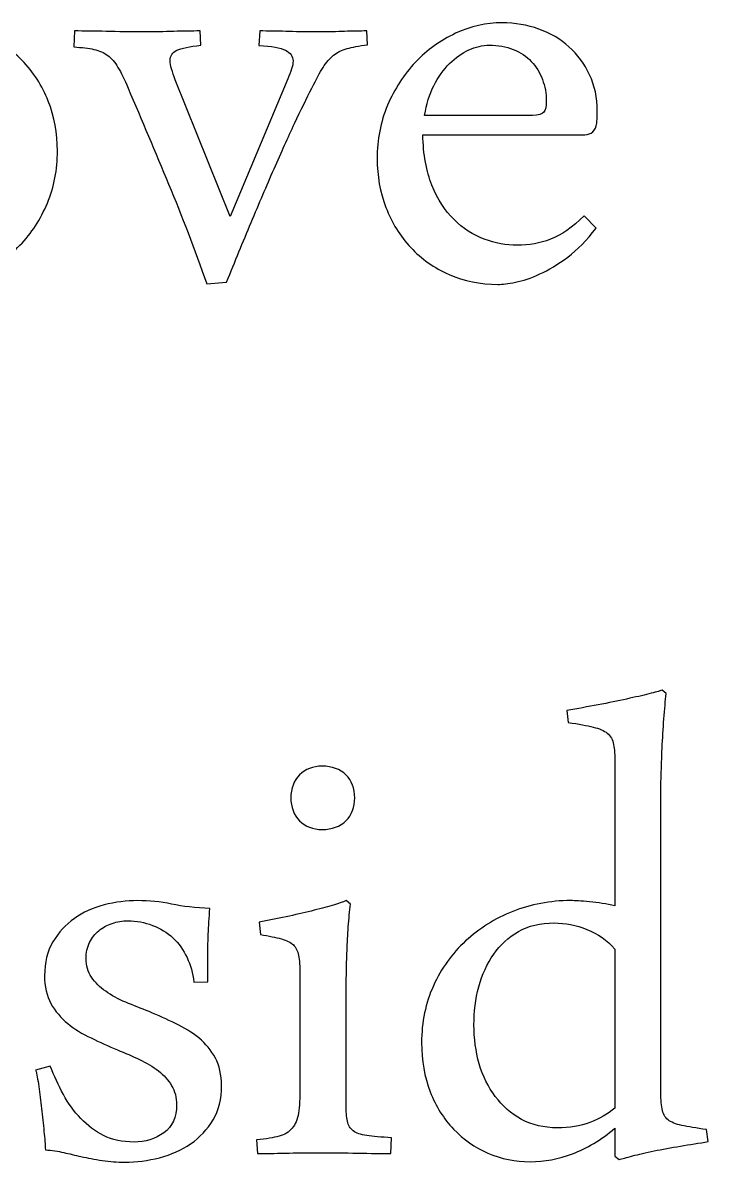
# Model space of a CAD drawing. Extents: x -303 to 288, y -142 to 145.
# Drawn here: x -18.77 to -12.15, y -122.49 to -111.5 of the extents above; entities that cross this region are included whole.
import ezdxf

# ---------------------------------------------------------------- set-up
doc = ezdxf.new("R2010")
doc.units = 0
doc.header["$MEASUREMENT"] = 0
doc.layers.add('LAYER_1', color=7, linetype='CONTINUOUS')

msp = doc.modelspace()

# ---------------------------------------------------------------- linework, layer by layer
at = {"layer": 'LAYER_1', "color": 250}
for points, knots in [([(-20.9245, -112.7855), (-20.9245, -112.6091), (-20.8921, -112.4412), (-20.8272, -112.2846), (-20.8272, -112.2846), (-20.7623, -112.128), (-20.6748, -111.9911), (-20.5619, -111.8754), (-20.5619, -111.8754), (-20.4504, -111.7597), (-20.3192, -111.6679), (-20.1682, -111.6002), (-20.1682, -111.6002), (-20.0158, -111.5325), (-19.8535, -111.4986), (-19.68, -111.4986), (-19.68, -111.4986), (-19.4923, -111.4986), (-19.3215, -111.5311), (-19.1677, -111.596), (-19.1677, -111.596), (-19.0125, -111.6609), (-18.8813, -111.7498), (-18.7726, -111.8613), (-18.7726, -111.8613), (-18.664, -111.9727), (-18.5793, -112.104), (-18.52, -112.2535), (-18.52, -112.2535), (-18.4608, -112.4045), (-18.4311, -112.564), (-18.4311, -112.7347), (-18.4311, -112.7347), (-18.4311, -112.9139), (-18.4636, -113.0819), (-18.5285, -113.2371), (-18.5285, -113.2371), (-18.5934, -113.3937), (-18.6809, -113.5292), (-18.7938, -113.6449), (-18.7938, -113.6449), (-18.9053, -113.7606), (-19.0365, -113.8523), (-19.1903, -113.9201), (-19.1903, -113.9201), (-19.3427, -113.9878), (-19.5064, -114.0217), (-19.68, -114.0217), (-19.68, -114.0217), (-19.8676, -114.0217), (-20.037, -113.9892), (-20.1908, -113.9243), (-20.1908, -113.9243), (-20.3432, -113.8594), (-20.4744, -113.7705), (-20.5831, -113.659), (-20.5831, -113.659), (-20.6917, -113.5475), (-20.7764, -113.4163), (-20.8356, -113.2667), (-20.8356, -113.2667), (-20.8949, -113.1157), (-20.9245, -112.9563), (-20.9245, -112.7855)], [0, 0, 0, 0, 0.0588235, 0.0588235, 0.0588235, 0.0588235, 0.1176471, 0.1176471, 0.1176471, 0.1176471, 0.1764706, 0.1764706, 0.1764706, 0.1764706, 0.2352941, 0.2352941, 0.2352941, 0.2352941, 0.2941176, 0.2941176, 0.2941176, 0.2941176, 0.3529412, 0.3529412, 0.3529412, 0.3529412, 0.4117647, 0.4117647, 0.4117647, 0.4117647, 0.4705882, 0.4705882, 0.4705882, 0.4705882, 0.5294118, 0.5294118, 0.5294118, 0.5294118, 0.5882353, 0.5882353, 0.5882353, 0.5882353, 0.6470588, 0.6470588, 0.6470588, 0.6470588, 0.7058824, 0.7058824, 0.7058824, 0.7058824, 0.7647059, 0.7647059, 0.7647059, 0.7647059, 0.8235294, 0.8235294, 0.8235294, 0.8235294, 0.8823529, 0.8823529, 0.8823529, 0.8823529, 1, 1, 1, 1]), ([(-13.2341, -113.4798), (-13.323, -113.5955), (-13.4133, -113.6886), (-13.5079, -113.7592), (-13.5079, -113.7592), (-13.601, -113.8283), (-13.6913, -113.8834), (-13.776, -113.9215), (-13.776, -113.9215), (-13.8621, -113.961), (-13.9397, -113.9864), (-14.0116, -114.0005), (-14.0116, -114.0005), (-14.0836, -114.0146), (-14.14, -114.0217), (-14.181, -114.0217), (-14.181, -114.0217), (-14.3517, -114.0217), (-14.5098, -113.9892), (-14.6523, -113.9257), (-14.6523, -113.9257), (-14.7962, -113.8622), (-14.919, -113.7761), (-15.022, -113.6661), (-15.022, -113.6661), (-15.1264, -113.556), (-15.2054, -113.4262), (-15.2619, -113.2794), (-15.2619, -113.2794), (-15.3183, -113.1313), (-15.3465, -112.9746), (-15.3465, -112.8095), (-15.3465, -112.8095), (-15.3465, -112.6247), (-15.3127, -112.4539), (-15.2463, -112.2945), (-15.2463, -112.2945), (-15.1786, -112.1364), (-15.0883, -111.9981), (-14.9768, -111.8796), (-14.9768, -111.8796), (-14.8653, -111.7611), (-14.7369, -111.6679), (-14.5902, -111.6002), (-14.5902, -111.6002), (-14.4448, -111.5325), (-14.2939, -111.4986), (-14.14, -111.4986), (-14.14, -111.4986), (-14.0159, -111.4986), (-13.8987, -111.5198), (-13.7859, -111.5593), (-13.7859, -111.5593), (-13.6744, -111.5988), (-13.577, -111.6567), (-13.4952, -111.7314), (-13.4952, -111.7314), (-13.4119, -111.8048), (-13.3456, -111.8951), (-13.2962, -111.9995), (-13.2962, -111.9995), (-13.2468, -112.104), (-13.2228, -112.2211), (-13.2228, -112.3509), (-13.2228, -112.3509), (-13.2228, -112.3509), (-13.2228, -112.4088), (-13.2228, -112.4088), (-13.2228, -112.4088), (-13.2228, -112.4088), (-13.2257, -112.4666), (-13.2257, -112.4666), (-13.2257, -112.4666), (-13.2398, -112.5414), (-13.2793, -112.5781), (-13.3414, -112.5781), (-13.3414, -112.5781), (-13.3414, -112.5781), (-14.9049, -112.5781), (-14.9049, -112.5781), (-14.9049, -112.5781), (-14.902, -112.7686), (-14.8724, -112.9309), (-14.8174, -113.0663), (-14.8174, -113.0663), (-14.7623, -113.2018), (-14.6918, -113.3119), (-14.6043, -113.3965), (-14.6043, -113.3965), (-14.5182, -113.4826), (-14.4209, -113.5447), (-14.3136, -113.5856), (-14.3136, -113.5856), (-14.2064, -113.6251), (-14.1005, -113.6449), (-13.9947, -113.6449), (-13.9947, -113.6449), (-13.8818, -113.6449), (-13.7746, -113.6251), (-13.673, -113.587), (-13.673, -113.587), (-13.5714, -113.5489), (-13.4627, -113.4727), (-13.3498, -113.3598), (-13.3498, -113.3598), (-13.3498, -113.3598), (-13.2341, -113.4798), (-13.2341, -113.4798)], [0, 0, 0, 0, 0.0357143, 0.0357143, 0.0357143, 0.0357143, 0.0714286, 0.0714286, 0.0714286, 0.0714286, 0.1071429, 0.1071429, 0.1071429, 0.1071429, 0.1428571, 0.1428571, 0.1428571, 0.1428571, 0.1785714, 0.1785714, 0.1785714, 0.1785714, 0.2142857, 0.2142857, 0.2142857, 0.2142857, 0.25, 0.25, 0.25, 0.25, 0.2857143, 0.2857143, 0.2857143, 0.2857143, 0.3214286, 0.3214286, 0.3214286, 0.3214286, 0.3571429, 0.3571429, 0.3571429, 0.3571429, 0.3928571, 0.3928571, 0.3928571, 0.3928571, 0.4285714, 0.4285714, 0.4285714, 0.4285714, 0.4642857, 0.4642857, 0.4642857, 0.4642857, 0.5, 0.5, 0.5, 0.5, 0.5357143, 0.5357143, 0.5357143, 0.5357143, 0.5714286, 0.5714286, 0.5714286, 0.5714286, 0.6071429, 0.6071429, 0.6071429, 0.6071429, 0.6428571, 0.6428571, 0.6428571, 0.6428571, 0.6785714, 0.6785714, 0.6785714, 0.6785714, 0.7142857, 0.7142857, 0.7142857, 0.7142857, 0.75, 0.75, 0.75, 0.75, 0.7857143, 0.7857143, 0.7857143, 0.7857143, 0.8214286, 0.8214286, 0.8214286, 0.8214286, 0.8571429, 0.8571429, 0.8571429, 0.8571429, 0.8928571, 0.8928571, 0.8928571, 0.8928571, 0.9285714, 0.9285714, 0.9285714, 0.9285714, 1, 1, 1, 1]), ([(-16.989, -114.0174), (-17.1075, -113.683), (-17.2303, -113.3627), (-17.3587, -113.0536), (-17.3587, -113.0536), (-17.4871, -112.7446), (-17.6169, -112.437), (-17.7496, -112.128), (-17.7496, -112.128), (-17.7849, -112.0447), (-17.8173, -111.9784), (-17.847, -111.929), (-17.847, -111.929), (-17.8752, -111.8796), (-17.909, -111.8415), (-17.9457, -111.8133), (-17.9457, -111.8133), (-17.9824, -111.7865), (-18.0276, -111.7667), (-18.0784, -111.7554), (-18.0784, -111.7554), (-18.1292, -111.7441), (-18.1941, -111.7357), (-18.2745, -111.7314), (-18.2745, -111.7314), (-18.2745, -111.7314), (-18.2661, -111.5776), (-18.2661, -111.5776), (-18.2661, -111.5776), (-18.1757, -111.5776), (-18.0727, -111.579), (-17.9598, -111.5819), (-17.9598, -111.5819), (-17.847, -111.5847), (-17.7284, -111.5861), (-17.6042, -111.5861), (-17.6042, -111.5861), (-17.497, -111.5861), (-17.3982, -111.5847), (-17.3093, -111.5819), (-17.3093, -111.5819), (-17.219, -111.579), (-17.1344, -111.5776), (-17.0553, -111.5776), (-17.0553, -111.5776), (-17.0553, -111.5776), (-17.0469, -111.7145), (-17.0469, -111.7145), (-17.0469, -111.7145), (-17.1569, -111.7286), (-17.2345, -111.7441), (-17.2783, -111.7639), (-17.2783, -111.7639), (-17.322, -111.7837), (-17.3446, -111.8161), (-17.3446, -111.8627), (-17.3446, -111.8627), (-17.3446, -111.8852), (-17.339, -111.9121), (-17.3291, -111.9431), (-17.3291, -111.9431), (-17.3206, -111.9756), (-17.3079, -112.0108), (-17.2952, -112.0489), (-17.2952, -112.0489), (-17.2952, -112.0489), (-16.7661, -113.3683), (-16.7661, -113.3683), (-16.7661, -113.3683), (-16.7661, -113.3683), (-16.2073, -112.0405), (-16.2073, -112.0405), (-16.2073, -112.0405), (-16.1931, -112.0052), (-16.1819, -111.9727), (-16.172, -111.9431), (-16.172, -111.9431), (-16.1621, -111.9149), (-16.1579, -111.8895), (-16.1579, -111.8669), (-16.1579, -111.8669), (-16.1579, -111.8232), (-16.1819, -111.7893), (-16.2298, -111.7639), (-16.2298, -111.7639), (-16.2778, -111.7385), (-16.3639, -111.7244), (-16.4881, -111.7187), (-16.4881, -111.7187), (-16.4881, -111.7187), (-16.4796, -111.5776), (-16.4796, -111.5776), (-16.4796, -111.5776), (-16.3949, -111.5776), (-16.3103, -111.579), (-16.2284, -111.5819), (-16.2284, -111.5819), (-16.1452, -111.5847), (-16.0408, -111.5861), (-15.9138, -111.5861), (-15.9138, -111.5861), (-15.8178, -111.5861), (-15.7331, -111.5847), (-15.6598, -111.5819), (-15.6598, -111.5819), (-15.5864, -111.579), (-15.5158, -111.5776), (-15.4467, -111.5776), (-15.4467, -111.5776), (-15.4467, -111.5776), (-15.4382, -111.7103), (-15.4382, -111.7103), (-15.4382, -111.7103), (-15.5215, -111.7216), (-15.5878, -111.7329), (-15.6372, -111.747), (-15.6372, -111.747), (-15.6866, -111.7611), (-15.7303, -111.7822), (-15.767, -111.8119), (-15.767, -111.8119), (-15.8037, -111.8401), (-15.8376, -111.8796), (-15.8686, -111.929), (-15.8686, -111.929), (-15.8982, -111.9784), (-15.9349, -112.0447), (-15.9758, -112.128), (-15.9758, -112.128), (-16.0252, -112.2239), (-16.0817, -112.3382), (-16.1438, -112.4709), (-16.1438, -112.4709), (-16.2058, -112.6035), (-16.2708, -112.7488), (-16.3413, -112.9083), (-16.3413, -112.9083), (-16.4119, -113.0692), (-16.4852, -113.2413), (-16.5629, -113.4262), (-16.5629, -113.4262), (-16.6405, -113.611), (-16.7181, -113.8015), (-16.7985, -114.0005), (-16.7985, -114.0005), (-16.7985, -114.0005), (-16.989, -114.0174), (-16.989, -114.0174)], [0, 0, 0, 0, 0.0263158, 0.0263158, 0.0263158, 0.0263158, 0.0526316, 0.0526316, 0.0526316, 0.0526316, 0.0789474, 0.0789474, 0.0789474, 0.0789474, 0.1052632, 0.1052632, 0.1052632, 0.1052632, 0.1315789, 0.1315789, 0.1315789, 0.1315789, 0.1578947, 0.1578947, 0.1578947, 0.1578947, 0.1842105, 0.1842105, 0.1842105, 0.1842105, 0.2105263, 0.2105263, 0.2105263, 0.2105263, 0.2368421, 0.2368421, 0.2368421, 0.2368421, 0.2631579, 0.2631579, 0.2631579, 0.2631579, 0.2894737, 0.2894737, 0.2894737, 0.2894737, 0.3157895, 0.3157895, 0.3157895, 0.3157895, 0.3421053, 0.3421053, 0.3421053, 0.3421053, 0.3684211, 0.3684211, 0.3684211, 0.3684211, 0.3947368, 0.3947368, 0.3947368, 0.3947368, 0.4210526, 0.4210526, 0.4210526, 0.4210526, 0.4473684, 0.4473684, 0.4473684, 0.4473684, 0.4736842, 0.4736842, 0.4736842, 0.4736842, 0.5, 0.5, 0.5, 0.5, 0.5263158, 0.5263158, 0.5263158, 0.5263158, 0.5526316, 0.5526316, 0.5526316, 0.5526316, 0.5789474, 0.5789474, 0.5789474, 0.5789474, 0.6052632, 0.6052632, 0.6052632, 0.6052632, 0.6315789, 0.6315789, 0.6315789, 0.6315789, 0.6578947, 0.6578947, 0.6578947, 0.6578947, 0.6842105, 0.6842105, 0.6842105, 0.6842105, 0.7105263, 0.7105263, 0.7105263, 0.7105263, 0.7368421, 0.7368421, 0.7368421, 0.7368421, 0.7631579, 0.7631579, 0.7631579, 0.7631579, 0.7894737, 0.7894737, 0.7894737, 0.7894737, 0.8157895, 0.8157895, 0.8157895, 0.8157895, 0.8421053, 0.8421053, 0.8421053, 0.8421053, 0.8684211, 0.8684211, 0.8684211, 0.8684211, 0.8947368, 0.8947368, 0.8947368, 0.8947368, 0.9210526, 0.9210526, 0.9210526, 0.9210526, 0.9473684, 0.9473684, 0.9473684, 0.9473684, 1, 1, 1, 1]), ([(-13.8465, -112.3918), (-13.7915, -112.3918), (-13.7548, -112.382), (-13.7393, -112.3608), (-13.7393, -112.3608), (-13.7224, -112.341), (-13.7139, -112.3058), (-13.7139, -112.2564), (-13.7139, -112.2564), (-13.7139, -112.1816), (-13.7266, -112.111), (-13.752, -112.0447), (-13.752, -112.0447), (-13.776, -111.9784), (-13.8113, -111.9205), (-13.8592, -111.8711), (-13.8592, -111.8711), (-13.9058, -111.8217), (-13.9637, -111.7837), (-14.0328, -111.7554), (-14.0328, -111.7554), (-14.1019, -111.7286), (-14.1781, -111.7145), (-14.2642, -111.7145), (-14.2642, -111.7145), (-14.3305, -111.7145), (-14.3969, -111.73), (-14.4618, -111.7597), (-14.4618, -111.7597), (-14.5281, -111.7907), (-14.5902, -111.8344), (-14.648, -111.8923), (-14.648, -111.8923), (-14.7059, -111.9502), (-14.7567, -112.0207), (-14.799, -112.1054), (-14.799, -112.1054), (-14.8414, -112.1886), (-14.871, -112.2846), (-14.8879, -112.3918), (-14.8879, -112.3918), (-14.8879, -112.3918), (-13.8465, -112.3918), (-13.8465, -112.3918)], [0, 0, 0, 0, 0.0833333, 0.0833333, 0.0833333, 0.0833333, 0.1666667, 0.1666667, 0.1666667, 0.1666667, 0.25, 0.25, 0.25, 0.25, 0.3333333, 0.3333333, 0.3333333, 0.3333333, 0.4166667, 0.4166667, 0.4166667, 0.4166667, 0.5, 0.5, 0.5, 0.5, 0.5833333, 0.5833333, 0.5833333, 0.5833333, 0.6666667, 0.6666667, 0.6666667, 0.6666667, 0.75, 0.75, 0.75, 0.75, 0.8333333, 0.8333333, 0.8333333, 0.8333333, 1, 1, 1, 1]), ([(-12.5567, -117.9685), (-12.5652, -118.0376), (-12.5723, -118.1195), (-12.5793, -118.2126), (-12.5793, -118.2126), (-12.5864, -118.3072), (-12.592, -118.4003), (-12.5963, -118.4948), (-12.5963, -118.4948), (-12.6005, -118.588), (-12.6033, -118.6755), (-12.6061, -118.7587), (-12.6061, -118.7587), (-12.609, -118.842), (-12.6104, -118.9069), (-12.6104, -118.9577), (-12.6104, -118.9577), (-12.6104, -118.9577), (-12.6104, -121.7855), (-12.6104, -121.7855), (-12.6104, -121.7855), (-12.6104, -121.8645), (-12.6061, -121.928), (-12.5977, -121.9732), (-12.5977, -121.9732), (-12.5892, -122.0184), (-12.5709, -122.0536), (-12.5398, -122.079), (-12.5398, -122.079), (-12.5102, -122.103), (-12.465, -122.1214), (-12.4058, -122.1341), (-12.4058, -122.1341), (-12.3465, -122.1468), (-12.2675, -122.1595), (-12.1673, -122.1736), (-12.1673, -122.1736), (-12.1673, -122.1736), (-12.1518, -122.2893), (-12.1518, -122.2893), (-12.1518, -122.2893), (-12.2392, -122.3034), (-12.3296, -122.3175), (-12.4199, -122.333), (-12.4199, -122.333), (-12.5116, -122.3471), (-12.5963, -122.3641), (-12.6739, -122.3796), (-12.6739, -122.3796), (-12.7529, -122.3965), (-12.822, -122.4121), (-12.8813, -122.4276), (-12.8813, -122.4276), (-12.9406, -122.4431), (-12.9843, -122.4544), (-13.0111, -122.4629), (-13.0111, -122.4629), (-13.0111, -122.4629), (-13.052, -122.4304), (-13.052, -122.4304), (-13.052, -122.4304), (-13.052, -122.4304), (-13.052, -122.1609), (-13.052, -122.1609), (-13.052, -122.1609), (-13.1875, -122.2738), (-13.323, -122.3556), (-13.4598, -122.4064), (-13.4598, -122.4064), (-13.5967, -122.4586), (-13.7336, -122.484), (-13.8705, -122.484), (-13.8705, -122.484), (-14.0144, -122.484), (-14.1499, -122.4558), (-14.2769, -122.4008), (-14.2769, -122.4008), (-14.4025, -122.3457), (-14.5139, -122.2681), (-14.6085, -122.1693), (-14.6085, -122.1693), (-14.7044, -122.0706), (-14.7792, -121.9492), (-14.8343, -121.8081), (-14.8343, -121.8081), (-14.8893, -121.6656), (-14.9175, -121.5075), (-14.9175, -121.334), (-14.9175, -121.334), (-14.9175, -121.1364), (-14.8794, -120.953), (-14.8032, -120.7865), (-14.8032, -120.7865), (-14.727, -120.62), (-14.624, -120.476), (-14.4928, -120.3547), (-14.4928, -120.3547), (-14.363, -120.2333), (-14.2106, -120.1388), (-14.037, -120.0696), (-14.037, -120.0696), (-13.8634, -120.0005), (-13.6772, -119.9652), (-13.4782, -119.9652), (-13.4782, -119.9652), (-13.4401, -119.9652), (-13.3794, -119.9694), (-13.2962, -119.9765), (-13.2962, -119.9765), (-13.2143, -119.9836), (-13.1325, -119.9963), (-13.052, -120.016), (-13.052, -120.016), (-13.052, -120.016), (-13.052, -118.643), (-13.052, -118.643), (-13.052, -118.643), (-13.052, -118.5654), (-13.0563, -118.5047), (-13.0647, -118.4596), (-13.0647, -118.4596), (-13.0732, -118.413), (-13.093, -118.3777), (-13.1254, -118.3509), (-13.1254, -118.3509), (-13.1565, -118.3255), (-13.2016, -118.3058), (-13.2609, -118.2916), (-13.2609, -118.2916), (-13.3201, -118.2775), (-13.4006, -118.262), (-13.5036, -118.2465), (-13.5036, -118.2465), (-13.5036, -118.2465), (-13.5149, -118.1308), (-13.5149, -118.1308), (-13.5149, -118.1308), (-13.4133, -118.1138), (-13.3131, -118.0955), (-13.2143, -118.0772), (-13.2143, -118.0772), (-13.1141, -118.0574), (-13.0224, -118.0391), (-12.9392, -118.0207), (-12.9392, -118.0207), (-12.8545, -118.0024), (-12.7825, -117.9868), (-12.7233, -117.9713), (-12.7233, -117.9713), (-12.664, -117.9558), (-12.6231, -117.9445), (-12.5977, -117.936), (-12.5977, -117.936), (-12.5977, -117.936), (-12.5567, -117.9685), (-12.5567, -117.9685)], [0, 0, 0, 0, 0.025, 0.025, 0.025, 0.025, 0.05, 0.05, 0.05, 0.05, 0.075, 0.075, 0.075, 0.075, 0.1, 0.1, 0.1, 0.1, 0.125, 0.125, 0.125, 0.125, 0.15, 0.15, 0.15, 0.15, 0.175, 0.175, 0.175, 0.175, 0.2, 0.2, 0.2, 0.2, 0.225, 0.225, 0.225, 0.225, 0.25, 0.25, 0.25, 0.25, 0.275, 0.275, 0.275, 0.275, 0.3, 0.3, 0.3, 0.3, 0.325, 0.325, 0.325, 0.325, 0.35, 0.35, 0.35, 0.35, 0.375, 0.375, 0.375, 0.375, 0.4, 0.4, 0.4, 0.4, 0.425, 0.425, 0.425, 0.425, 0.45, 0.45, 0.45, 0.45, 0.475, 0.475, 0.475, 0.475, 0.5, 0.5, 0.5, 0.5, 0.525, 0.525, 0.525, 0.525, 0.55, 0.55, 0.55, 0.55, 0.575, 0.575, 0.575, 0.575, 0.6, 0.6, 0.6, 0.6, 0.625, 0.625, 0.625, 0.625, 0.65, 0.65, 0.65, 0.65, 0.675, 0.675, 0.675, 0.675, 0.7, 0.7, 0.7, 0.7, 0.725, 0.725, 0.725, 0.725, 0.75, 0.75, 0.75, 0.75, 0.775, 0.775, 0.775, 0.775, 0.8, 0.8, 0.8, 0.8, 0.825, 0.825, 0.825, 0.825, 0.85, 0.85, 0.85, 0.85, 0.875, 0.875, 0.875, 0.875, 0.9, 0.9, 0.9, 0.9, 0.925, 0.925, 0.925, 0.925, 0.95, 0.95, 0.95, 0.95, 1, 1, 1, 1]), ([(-16.179, -118.9732), (-16.179, -118.8829), (-16.1508, -118.8095), (-16.0958, -118.7531), (-16.0958, -118.7531), (-16.0407, -118.6966), (-15.9674, -118.6684), (-15.8771, -118.6684), (-15.8771, -118.6684), (-15.7797, -118.6684), (-15.7035, -118.6966), (-15.6471, -118.7531), (-15.6471, -118.7531), (-15.5906, -118.8095), (-15.5624, -118.8829), (-15.5624, -118.9732), (-15.5624, -118.9732), (-15.5624, -119.0649), (-15.5906, -119.1383), (-15.6471, -119.1947), (-15.6471, -119.1947), (-15.7035, -119.2512), (-15.7797, -119.2794), (-15.8771, -119.2794), (-15.8771, -119.2794), (-15.9674, -119.2794), (-16.0407, -119.2512), (-16.0958, -119.1947), (-16.0958, -119.1947), (-16.1508, -119.1383), (-16.179, -119.0649), (-16.179, -118.9732)], [0, 0, 0, 0, 0.1111111, 0.1111111, 0.1111111, 0.1111111, 0.2222222, 0.2222222, 0.2222222, 0.2222222, 0.3333333, 0.3333333, 0.3333333, 0.3333333, 0.4444444, 0.4444444, 0.4444444, 0.4444444, 0.5555556, 0.5555556, 0.5555556, 0.5555556, 0.6666667, 0.6666667, 0.6666667, 0.6666667, 0.7777778, 0.7777778, 0.7777778, 0.7777778, 1, 1, 1, 1]), ([(-17.116, -120.7512), (-17.1245, -120.6665), (-17.1457, -120.5861), (-17.1809, -120.5141), (-17.1809, -120.5141), (-17.2148, -120.4407), (-17.26, -120.3772), (-17.3164, -120.325), (-17.3164, -120.325), (-17.3729, -120.2728), (-17.4392, -120.2319), (-17.514, -120.2037), (-17.514, -120.2037), (-17.5873, -120.1741), (-17.6678, -120.1599), (-17.7524, -120.1599), (-17.7524, -120.1599), (-17.8061, -120.1599), (-17.8555, -120.1684), (-17.9034, -120.1853), (-17.9034, -120.1853), (-17.9528, -120.2009), (-17.9952, -120.2249), (-18.0318, -120.2559), (-18.0318, -120.2559), (-18.0699, -120.2855), (-18.0996, -120.3236), (-18.1207, -120.3688), (-18.1207, -120.3688), (-18.1433, -120.4139), (-18.1546, -120.4661), (-18.1546, -120.524), (-18.1546, -120.524), (-18.1546, -120.5931), (-18.1363, -120.6524), (-18.1024, -120.7032), (-18.1024, -120.7032), (-18.0685, -120.7554), (-18.022, -120.8006), (-17.9655, -120.8401), (-17.9655, -120.8401), (-17.9091, -120.8796), (-17.8442, -120.9149), (-17.7722, -120.9459), (-17.7722, -120.9459), (-17.6988, -120.9756), (-17.624, -121.0066), (-17.5464, -121.0362), (-17.5464, -121.0362), (-17.4603, -121.0729), (-17.3757, -121.111), (-17.2924, -121.1505), (-17.2924, -121.1505), (-17.2078, -121.19), (-17.133, -121.2366), (-17.0666, -121.2902), (-17.0666, -121.2902), (-17.0003, -121.3453), (-16.9481, -121.4088), (-16.9072, -121.4836), (-16.9072, -121.4836), (-16.8677, -121.5569), (-16.8479, -121.6458), (-16.8479, -121.7474), (-16.8479, -121.7474), (-16.8479, -121.8772), (-16.8747, -121.9887), (-16.9298, -122.0804), (-16.9298, -122.0804), (-16.9862, -122.1722), (-17.0568, -122.2498), (-17.1457, -122.3105), (-17.1457, -122.3105), (-17.2332, -122.3711), (-17.3333, -122.4149), (-17.4448, -122.4445), (-17.4448, -122.4445), (-17.5563, -122.4727), (-17.6692, -122.4883), (-17.7821, -122.4883), (-17.7821, -122.4883), (-17.854, -122.4883), (-17.926, -122.4826), (-17.9994, -122.4713), (-17.9994, -122.4713), (-18.0728, -122.46), (-18.1405, -122.4473), (-18.204, -122.4346), (-18.204, -122.4346), (-18.2618, -122.4205), (-18.3169, -122.4064), (-18.3705, -122.3951), (-18.3705, -122.3951), (-18.4255, -122.3824), (-18.4834, -122.374), (-18.5469, -122.3683), (-18.5469, -122.3683), (-18.5497, -122.3203), (-18.5539, -122.2611), (-18.561, -122.1905), (-18.561, -122.1905), (-18.5681, -122.1185), (-18.5751, -122.0452), (-18.5836, -121.9704), (-18.5836, -121.9704), (-18.592, -121.897), (-18.6019, -121.825), (-18.6104, -121.7573), (-18.6104, -121.7573), (-18.6203, -121.691), (-18.6316, -121.6374), (-18.6414, -121.5993), (-18.6414, -121.5993), (-18.6414, -121.5993), (-18.5017, -121.5612), (-18.5017, -121.5612), (-18.5017, -121.5612), (-18.4622, -121.6557), (-18.4199, -121.746), (-18.3733, -121.8349), (-18.3733, -121.8349), (-18.3268, -121.9224), (-18.2703, -122), (-18.2054, -122.0677), (-18.2054, -122.0677), (-18.1405, -122.1355), (-18.0671, -122.1905), (-17.9853, -122.2314), (-17.9853, -122.2314), (-17.902, -122.2724), (-17.8047, -122.2935), (-17.6918, -122.2935), (-17.6918, -122.2935), (-17.5831, -122.2935), (-17.4886, -122.2639), (-17.4053, -122.2046), (-17.4053, -122.2046), (-17.3235, -122.1454), (-17.2811, -122.055), (-17.2811, -121.9337), (-17.2811, -121.9337), (-17.2811, -121.8645), (-17.2981, -121.8039), (-17.3291, -121.7502), (-17.3291, -121.7502), (-17.3616, -121.6966), (-17.4039, -121.6487), (-17.4575, -121.6077), (-17.4575, -121.6077), (-17.5111, -121.5654), (-17.5718, -121.5287), (-17.6396, -121.4977), (-17.6396, -121.4977), (-17.7073, -121.4652), (-17.7778, -121.4342), (-17.8526, -121.4045), (-17.8526, -121.4045), (-17.9373, -121.3693), (-18.022, -121.3312), (-18.1066, -121.2902), (-18.1066, -121.2902), (-18.1913, -121.2507), (-18.2661, -121.2042), (-18.3324, -121.1505), (-18.3324, -121.1505), (-18.3987, -121.0969), (-18.4523, -121.032), (-18.4933, -120.9586), (-18.4933, -120.9586), (-18.5342, -120.8838), (-18.5554, -120.7935), (-18.5554, -120.6891), (-18.5554, -120.6891), (-18.5554, -120.5621), (-18.5285, -120.4534), (-18.4749, -120.3631), (-18.4749, -120.3631), (-18.4213, -120.2714), (-18.3522, -120.1966), (-18.2675, -120.1374), (-18.2675, -120.1374), (-18.1842, -120.0781), (-18.0883, -120.0344), (-17.981, -120.0075), (-17.981, -120.0075), (-17.8724, -119.9793), (-17.7651, -119.9652), (-17.6579, -119.9652), (-17.6579, -119.9652), (-17.5478, -119.9652), (-17.4378, -119.9765), (-17.3291, -119.9991), (-17.3291, -119.9991), (-17.2205, -120.0217), (-17.0977, -120.0344), (-16.9594, -120.04), (-16.9594, -120.04), (-16.9679, -120.1289), (-16.9735, -120.2122), (-16.9763, -120.2898), (-16.9763, -120.2898), (-16.9792, -120.3688), (-16.9806, -120.4534), (-16.9806, -120.5452), (-16.9806, -120.5452), (-16.9806, -120.5452), (-16.9806, -120.747), (-16.9806, -120.747), (-16.9806, -120.747), (-16.9806, -120.747), (-17.116, -120.7512), (-17.116, -120.7512)], [0, 0, 0, 0, 0.0185185, 0.0185185, 0.0185185, 0.0185185, 0.037037, 0.037037, 0.037037, 0.037037, 0.0555556, 0.0555556, 0.0555556, 0.0555556, 0.0740741, 0.0740741, 0.0740741, 0.0740741, 0.0925926, 0.0925926, 0.0925926, 0.0925926, 0.1111111, 0.1111111, 0.1111111, 0.1111111, 0.1296296, 0.1296296, 0.1296296, 0.1296296, 0.1481481, 0.1481481, 0.1481481, 0.1481481, 0.1666667, 0.1666667, 0.1666667, 0.1666667, 0.1851852, 0.1851852, 0.1851852, 0.1851852, 0.2037037, 0.2037037, 0.2037037, 0.2037037, 0.2222222, 0.2222222, 0.2222222, 0.2222222, 0.2407407, 0.2407407, 0.2407407, 0.2407407, 0.2592593, 0.2592593, 0.2592593, 0.2592593, 0.2777778, 0.2777778, 0.2777778, 0.2777778, 0.2962963, 0.2962963, 0.2962963, 0.2962963, 0.3148148, 0.3148148, 0.3148148, 0.3148148, 0.3333333, 0.3333333, 0.3333333, 0.3333333, 0.3518519, 0.3518519, 0.3518519, 0.3518519, 0.3703704, 0.3703704, 0.3703704, 0.3703704, 0.3888889, 0.3888889, 0.3888889, 0.3888889, 0.4074074, 0.4074074, 0.4074074, 0.4074074, 0.4259259, 0.4259259, 0.4259259, 0.4259259, 0.4444444, 0.4444444, 0.4444444, 0.4444444, 0.462963, 0.462963, 0.462963, 0.462963, 0.4814815, 0.4814815, 0.4814815, 0.4814815, 0.5, 0.5, 0.5, 0.5, 0.5185185, 0.5185185, 0.5185185, 0.5185185, 0.537037, 0.537037, 0.537037, 0.537037, 0.5555556, 0.5555556, 0.5555556, 0.5555556, 0.5740741, 0.5740741, 0.5740741, 0.5740741, 0.5925926, 0.5925926, 0.5925926, 0.5925926, 0.6111111, 0.6111111, 0.6111111, 0.6111111, 0.6296296, 0.6296296, 0.6296296, 0.6296296, 0.6481481, 0.6481481, 0.6481481, 0.6481481, 0.6666667, 0.6666667, 0.6666667, 0.6666667, 0.6851852, 0.6851852, 0.6851852, 0.6851852, 0.7037037, 0.7037037, 0.7037037, 0.7037037, 0.7222222, 0.7222222, 0.7222222, 0.7222222, 0.7407407, 0.7407407, 0.7407407, 0.7407407, 0.7592593, 0.7592593, 0.7592593, 0.7592593, 0.7777778, 0.7777778, 0.7777778, 0.7777778, 0.7962963, 0.7962963, 0.7962963, 0.7962963, 0.8148148, 0.8148148, 0.8148148, 0.8148148, 0.8333333, 0.8333333, 0.8333333, 0.8333333, 0.8518519, 0.8518519, 0.8518519, 0.8518519, 0.8703704, 0.8703704, 0.8703704, 0.8703704, 0.8888889, 0.8888889, 0.8888889, 0.8888889, 0.9074074, 0.9074074, 0.9074074, 0.9074074, 0.9259259, 0.9259259, 0.9259259, 0.9259259, 0.9444444, 0.9444444, 0.9444444, 0.9444444, 0.962963, 0.962963, 0.962963, 0.962963, 1, 1, 1, 1]), ([(-15.2153, -122.405), (-15.3027, -122.405), (-15.41, -122.4036), (-15.5342, -122.4008), (-15.5342, -122.4008), (-15.6569, -122.3979), (-15.7853, -122.3965), (-15.918, -122.3965), (-15.918, -122.3965), (-16.0252, -122.3965), (-16.1296, -122.3979), (-16.2327, -122.4008), (-16.2327, -122.4008), (-16.3343, -122.4036), (-16.4232, -122.405), (-16.5008, -122.405), (-16.5008, -122.405), (-16.5008, -122.405), (-16.5092, -122.2724), (-16.5092, -122.2724), (-16.5092, -122.2724), (-16.4175, -122.2639), (-16.3455, -122.2526), (-16.2919, -122.2371), (-16.2919, -122.2371), (-16.2383, -122.223), (-16.196, -122.1976), (-16.1663, -122.1609), (-16.1663, -122.1609), (-16.1353, -122.1256), (-16.1155, -122.0762), (-16.1057, -122.0141), (-16.1057, -122.0141), (-16.0958, -121.952), (-16.0915, -121.8688), (-16.0915, -121.7644), (-16.0915, -121.7644), (-16.0915, -121.7644), (-16.0915, -120.6764), (-16.0915, -120.6764), (-16.0915, -120.6764), (-16.0915, -120.6002), (-16.0958, -120.5395), (-16.1042, -120.4944), (-16.1042, -120.4944), (-16.1127, -120.4506), (-16.1296, -120.4168), (-16.155, -120.3914), (-16.155, -120.3914), (-16.1819, -120.3674), (-16.22, -120.3476), (-16.2708, -120.3335), (-16.2708, -120.3335), (-16.323, -120.3194), (-16.3893, -120.3067), (-16.4725, -120.2926), (-16.4725, -120.2926), (-16.4725, -120.2926), (-16.4838, -120.1726), (-16.4838, -120.1726), (-16.4838, -120.1726), (-16.3992, -120.1557), (-16.3131, -120.1388), (-16.2256, -120.1204), (-16.2256, -120.1204), (-16.1395, -120.1035), (-16.0577, -120.0837), (-15.9815, -120.0654), (-15.9815, -120.0654), (-15.9067, -120.0456), (-15.839, -120.0273), (-15.7797, -120.0118), (-15.7797, -120.0118), (-15.7204, -119.9948), (-15.6753, -119.9793), (-15.6456, -119.9652), (-15.6456, -119.9652), (-15.6456, -119.9652), (-15.6033, -119.9991), (-15.6033, -119.9991), (-15.6033, -119.9991), (-15.6118, -120.0682), (-15.6188, -120.1402), (-15.6245, -120.2178), (-15.6245, -120.2178), (-15.6301, -120.2954), (-15.6344, -120.3716), (-15.6372, -120.4478), (-15.6372, -120.4478), (-15.64, -120.524), (-15.6414, -120.5946), (-15.6428, -120.6623), (-15.6428, -120.6623), (-15.6442, -120.73), (-15.6456, -120.7879), (-15.6456, -120.8387), (-15.6456, -120.8387), (-15.6456, -120.8387), (-15.6456, -121.9337), (-15.6456, -121.9337), (-15.6456, -121.9337), (-15.6456, -122), (-15.6414, -122.0522), (-15.6329, -122.0931), (-15.6329, -122.0931), (-15.6245, -122.1327), (-15.6061, -122.1637), (-15.5765, -122.1863), (-15.5765, -122.1863), (-15.5483, -122.2074), (-15.5045, -122.223), (-15.4467, -122.2314), (-15.4467, -122.2314), (-15.3888, -122.2399), (-15.3084, -122.247), (-15.2068, -122.2526), (-15.2068, -122.2526), (-15.2068, -122.2526), (-15.2153, -122.405), (-15.2153, -122.405)], [0, 0, 0, 0, 0.0322581, 0.0322581, 0.0322581, 0.0322581, 0.0645161, 0.0645161, 0.0645161, 0.0645161, 0.0967742, 0.0967742, 0.0967742, 0.0967742, 0.1290323, 0.1290323, 0.1290323, 0.1290323, 0.1612903, 0.1612903, 0.1612903, 0.1612903, 0.1935484, 0.1935484, 0.1935484, 0.1935484, 0.2258065, 0.2258065, 0.2258065, 0.2258065, 0.2580645, 0.2580645, 0.2580645, 0.2580645, 0.2903226, 0.2903226, 0.2903226, 0.2903226, 0.3225806, 0.3225806, 0.3225806, 0.3225806, 0.3548387, 0.3548387, 0.3548387, 0.3548387, 0.3870968, 0.3870968, 0.3870968, 0.3870968, 0.4193548, 0.4193548, 0.4193548, 0.4193548, 0.4516129, 0.4516129, 0.4516129, 0.4516129, 0.483871, 0.483871, 0.483871, 0.483871, 0.516129, 0.516129, 0.516129, 0.516129, 0.5483871, 0.5483871, 0.5483871, 0.5483871, 0.5806452, 0.5806452, 0.5806452, 0.5806452, 0.6129032, 0.6129032, 0.6129032, 0.6129032, 0.6451613, 0.6451613, 0.6451613, 0.6451613, 0.6774194, 0.6774194, 0.6774194, 0.6774194, 0.7096774, 0.7096774, 0.7096774, 0.7096774, 0.7419355, 0.7419355, 0.7419355, 0.7419355, 0.7741935, 0.7741935, 0.7741935, 0.7741935, 0.8064516, 0.8064516, 0.8064516, 0.8064516, 0.8387097, 0.8387097, 0.8387097, 0.8387097, 0.8709677, 0.8709677, 0.8709677, 0.8709677, 0.9032258, 0.9032258, 0.9032258, 0.9032258, 0.9354839, 0.9354839, 0.9354839, 0.9354839, 1, 1, 1, 1]), ([(-13.052, -120.4337), (-13.1268, -120.3476), (-13.2171, -120.2841), (-13.3216, -120.2432), (-13.3216, -120.2432), (-13.426, -120.2009), (-13.5318, -120.1811), (-13.6391, -120.1811), (-13.6391, -120.1811), (-13.7717, -120.1811), (-13.886, -120.2079), (-13.9834, -120.263), (-13.9834, -120.263), (-14.0793, -120.318), (-14.1598, -120.3914), (-14.2218, -120.4831), (-14.2218, -120.4831), (-14.2853, -120.5734), (-14.3333, -120.6778), (-14.3658, -120.7963), (-14.3658, -120.7963), (-14.3968, -120.9149), (-14.4123, -121.0376), (-14.4123, -121.1646), (-14.4123, -121.1646), (-14.4123, -121.2945), (-14.3954, -121.4186), (-14.3615, -121.5386), (-14.3615, -121.5386), (-14.3263, -121.6585), (-14.2755, -121.7644), (-14.2063, -121.8547), (-14.2063, -121.8547), (-14.1372, -121.9464), (-14.0525, -122.0198), (-13.9523, -122.0748), (-13.9523, -122.0748), (-13.8507, -122.1298), (-13.7364, -122.1566), (-13.6066, -122.1566), (-13.6066, -122.1566), (-13.4909, -122.1566), (-13.3865, -122.1397), (-13.2947, -122.1058), (-13.2947, -122.1058), (-13.2016, -122.0706), (-13.1212, -122.024), (-13.052, -121.9661), (-13.052, -121.9661), (-13.052, -121.9661), (-13.052, -120.4337), (-13.052, -120.4337)], [0, 0, 0, 0, 0.0714286, 0.0714286, 0.0714286, 0.0714286, 0.1428571, 0.1428571, 0.1428571, 0.1428571, 0.2142857, 0.2142857, 0.2142857, 0.2142857, 0.2857143, 0.2857143, 0.2857143, 0.2857143, 0.3571429, 0.3571429, 0.3571429, 0.3571429, 0.4285714, 0.4285714, 0.4285714, 0.4285714, 0.5, 0.5, 0.5, 0.5, 0.5714286, 0.5714286, 0.5714286, 0.5714286, 0.6428571, 0.6428571, 0.6428571, 0.6428571, 0.7142857, 0.7142857, 0.7142857, 0.7142857, 0.7857143, 0.7857143, 0.7857143, 0.7857143, 0.8571429, 0.8571429, 0.8571429, 0.8571429, 1, 1, 1, 1])]:
    msp.add_open_spline(points, degree=3, knots=knots, dxfattribs=at)

doc.saveas('drawing.dxf')
